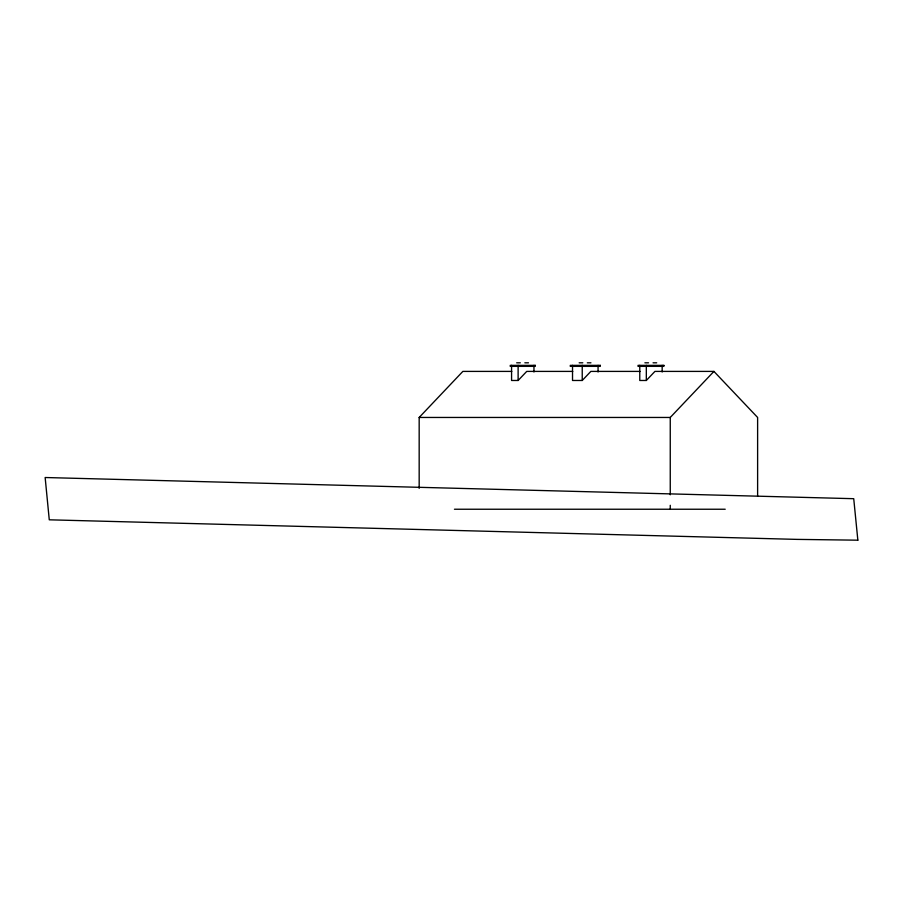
<?xml version="1.0" encoding="UTF-8"?>
<svg xmlns="http://www.w3.org/2000/svg" width="903" height="903" viewBox="0 0 903 903"><rect width="100%" height="100%" fill="white"/><g stroke="black" fill="none" stroke-linecap="round" stroke-linejoin="round"><path stroke-width="1.35" d="M419.173 488.376L419.173 417.457L462.855 371.404L511.798 371.404M511.572 365.365L511.572 380.479L518.119 380.479L526.731 371.404L572.762 371.404M572.525 365.365L572.525 380.479L582.232 380.479L590.844 371.404L640.08 371.404M639.775 365.365L639.775 380.479L646.322 380.479L654.935 371.404L713.934 371.404L757.617 417.457L757.617 496.097M670.252 494.788L670.252 417.457L713.934 371.404M516.685 362.814L520.32 362.814M524.835 362.814L528.469 362.814M579.162 362.814L582.796 362.814M587.311 362.814L590.946 362.814M644.889 362.814L648.535 362.814M653.05 362.814L656.684 362.814M419.173 417.457L670.252 417.457M454.446 509.236L725.211 509.236M670.252 505.296L670.252 509.236M662.159 365.365L662.159 371.991M646.322 365.365L646.322 380.479M598.068 365.365L598.068 371.991M582.232 365.365L582.232 380.479M533.955 365.365L533.955 371.991M518.119 365.365L518.119 380.479M535.276 365.365L510.251 365.365L510.251 366.358L535.276 366.358L535.276 365.365M600.303 365.365L570.29 365.365L570.29 366.358L600.303 366.358L600.303 365.365M663.897 365.365L638.037 365.365L638.037 366.358L663.897 366.358L663.897 365.365M857.85 540.186L796.943 539.384L49.27 519.812L45.15 477.518L853.73 498.693L857.85 540.186"/></g></svg>
